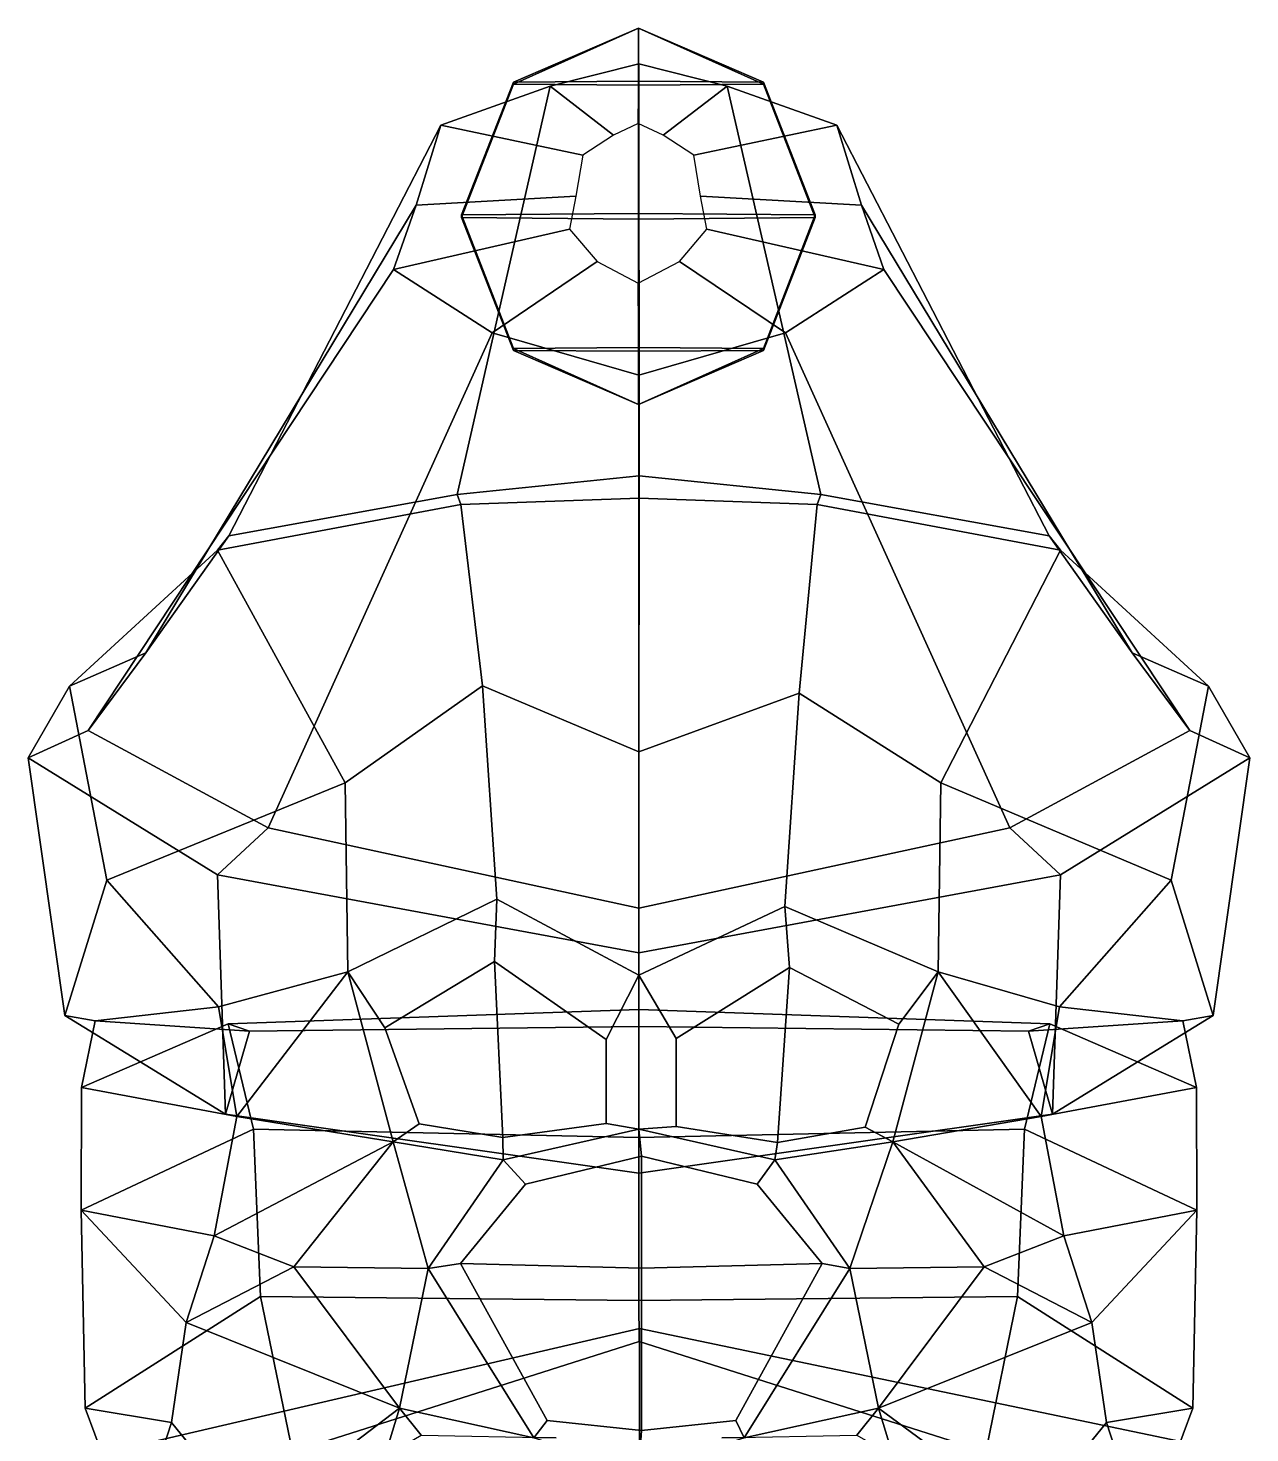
# Model space of a CAD drawing. Extents: x -184 to 163, y -157 to 300.
# Drawn here: x -67.8 to 65.3, y 147.5 to 300.4 of the extents above; entities that cross this region are included whole.
import ezdxf

# ---------------------------------------------------------------- set-up
doc = ezdxf.new("R2010")
doc.units = 0

msp = doc.modelspace()

# ---------------------------------------------------------------- linework, layer by layer
for points in [[(-1.320393, 294.591736, 50.430435), (-1.320389, 300.384338, 35.419628), (-14.929281, 294.487518, 42.966927)], [(-14.929281, 294.487518, 42.966927), (-1.320389, 300.384338, 35.419628), (-14.929278, 294.279083, 28.039917)], [(-1.320389, 300.384338, 35.419628), (-1.320386, 294.174866, 20.576353), (-14.929278, 294.279083, 28.039917)], [(-1.320393, 294.591736, 50.430435), (12.288532, 294.487518, 42.966934), (-1.320389, 300.384338, 35.419628)], [(-1.320389, 300.384338, 35.419628), (12.288535, 294.279083, 28.039923), (-1.320386, 294.174866, 20.576353)], [(12.288532, 294.487518, 42.966934), (12.288535, 294.279083, 28.039923), (-1.320389, 300.384338, 35.419628)], [(-1.250553, 251.63147, 163.34613), (-1.278548, 296.511383, 106.618156), (-10.905056, 294.044922, 104.424683), (-21.038816, 249.625366, 156.186813)], [(-1.330378, 289.981689, 44.760944), (-4.025801, 288.718231, 44.771778), (-10.905056, 294.044922, 104.424683), (-1.278548, 296.511383, 106.618156)], [(-1.330378, 289.981689, 44.760944), (-1.278548, 296.511383, 106.618156), (8.347959, 294.044891, 104.42469), (1.365044, 288.718231, 44.771782)], [(-1.250553, 251.63147, 163.34613), (18.537706, 249.625366, 156.186813), (8.347959, 294.044891, 104.42469), (-1.278548, 296.511383, 106.618156)], [(-45.89912, 245.108765, 144.02887), (-21.038816, 249.625366, 156.186813), (-10.905056, 294.044922, 104.424683), (-22.835415, 289.818604, 100.666161)], [(-4.025801, 288.718231, 44.771778), (-7.366302, 286.553314, 44.790348), (-22.835415, 289.818604, 100.666161), (-10.905056, 294.044922, 104.424683)], [(-1.320395, 280.190277, 56.815697), (-1.320393, 294.591736, 50.430435), (-14.929281, 294.487518, 42.966927), (-20.56629, 280.042908, 46.260723)], [(-20.56629, 280.042908, 46.260723), (-14.929281, 294.487518, 42.966927), (-14.929278, 294.279083, 28.039917), (-20.566286, 279.748138, 25.150661)], [(-14.929278, 294.279083, 28.039917), (-1.320386, 294.174866, 20.576353), (-1.320385, 279.600739, 14.595663), (-20.566286, 279.748138, 25.150661)], [(-1.320395, 280.190277, 56.815697), (17.925503, 280.042877, 46.260731), (12.288532, 294.487518, 42.966934), (-1.320393, 294.591736, 50.430435)], [(12.288535, 294.279083, 28.039923), (17.925507, 279.748108, 25.150669), (-1.320385, 279.600739, 14.595663), (-1.320386, 294.174866, 20.576353)], [(1.365044, 288.718231, 44.771782), (8.347959, 294.044891, 104.42469), (20.278316, 289.818604, 100.666168), (4.705544, 286.553314, 44.790352)], [(43.398022, 245.108765, 144.02887), (20.278316, 289.818604, 100.666168), (8.347959, 294.044891, 104.42469), (18.537706, 249.625366, 156.186813)], [(17.925503, 280.042877, 46.260731), (17.925507, 279.748108, 25.150669), (12.288535, 294.279083, 28.039923), (12.288532, 294.487518, 42.966934)], [(-54.939651, 232.364624, 118.813957), (-45.89912, 245.108765, 144.02887), (-22.835415, 289.818604, 100.666161), (-25.514042, 281.11377, 92.924873)], [(-7.366302, 286.553314, 44.790348), (-8.116318, 282.094299, 44.828625), (-25.514042, 281.11377, 92.924873), (-22.835415, 289.818604, 100.666161)], [(4.705544, 286.553314, 44.790352), (20.278316, 289.818604, 100.666168), (22.956942, 281.11377, 92.924873), (5.455558, 282.094299, 44.828629)], [(52.438553, 232.364624, 118.813965), (22.956942, 281.11377, 92.924873), (20.278316, 289.818604, 100.666168), (43.398022, 245.108765, 144.02887)], [(-8.116318, 282.094299, 44.828625), (-8.802978, 278.497467, 44.859497), (-27.9664, 274.092102, 86.680412), (-25.514042, 281.11377, 92.924873)], [(5.455558, 282.094299, 44.828629), (22.956942, 281.11377, 92.924873), (25.409304, 274.092102, 86.68042), (6.142219, 278.497467, 44.859501)], [(-61.209595, 223.930664, 97.194717), (-54.939651, 232.364624, 118.813957), (-25.514042, 281.11377, 92.924873), (-27.9664, 274.092102, 86.680412)], [(-1.320395, 280.190277, 56.815697), (-20.56629, 280.042908, 46.260723), (-14.929282, 265.511963, 43.371532), (-1.320393, 265.61615, 50.835041)], [(-20.56629, 280.042908, 46.260723), (-20.566286, 279.748138, 25.150661), (-14.929278, 265.303528, 28.444521), (-14.929282, 265.511963, 43.371532)], [(-1.320395, 280.190277, 56.815697), (-1.320393, 265.61615, 50.835041), (12.288529, 265.511932, 43.371536), (17.925503, 280.042877, 46.260731)], [(17.925503, 280.042877, 46.260731), (12.288529, 265.511932, 43.371536), (12.288533, 265.303497, 28.444527), (17.925507, 279.748108, 25.150669)], [(58.708488, 223.930664, 97.194717), (25.409304, 274.092102, 86.68042), (22.956942, 281.11377, 92.924873), (52.438553, 232.364624, 118.813965)], [(-8.802978, 278.497467, 44.859497), (-5.802033, 274.981476, 44.889702), (-17.248741, 267.228241, 80.576324), (-27.9664, 274.092102, 86.680412)], [(-14.929278, 265.303528, 28.444521), (-20.566286, 279.748138, 25.150661), (-1.320385, 279.600739, 14.595663), (-1.320386, 265.19928, 20.980957)], [(12.288533, 265.303497, 28.444527), (-1.320386, 265.19928, 20.980957), (-1.320385, 279.600739, 14.595663), (17.925507, 279.748108, 25.150669)], [(6.142219, 278.497467, 44.859501), (25.409304, 274.092102, 86.68042), (14.691634, 267.228241, 80.576324), (3.141271, 274.981476, 44.889706)], [(-41.621681, 213.309235, 78.373283), (-61.209595, 223.930664, 97.194717), (-27.9664, 274.092102, 86.680412), (-17.248741, 267.228241, 80.576324)], [(-5.802033, 274.981476, 44.889702), (-1.330382, 272.612793, 44.910023), (-1.278554, 262.604126, 76.464043), (-17.248741, 267.228241, 80.576324)], [(3.141271, 274.981476, 44.889706), (14.691634, 267.228241, 80.576324), (-1.278554, 262.604126, 76.464043), (-1.330382, 272.612793, 44.910023)], [(39.120567, 213.309235, 78.373283), (14.691634, 267.228241, 80.576324), (25.409304, 274.092102, 86.68042), (58.708488, 223.930664, 97.194717)], [(-1.250555, 204.563477, 60.933243), (-41.621681, 213.309235, 78.373283), (-17.248741, 267.228241, 80.576324), (-1.278554, 262.604126, 76.464043)], [(-1.250555, 204.563477, 60.933243), (-1.278554, 262.604126, 76.464043), (14.691634, 267.228241, 80.576324), (39.120567, 213.309235, 78.373283)], [(-1.320393, 265.61615, 50.835041), (-14.929282, 265.511963, 43.371532), (-1.320399, 259.406677, 35.991825)], [(-14.929282, 265.511963, 43.371532), (-14.929278, 265.303528, 28.444521), (-1.320399, 259.406677, 35.991825)], [(-1.320399, 259.406677, 35.991825), (-14.929278, 265.303528, 28.444521), (-1.320386, 265.19928, 20.980957)], [(-1.320393, 265.61615, 50.835041), (-1.320399, 259.406677, 35.991825), (12.288529, 265.511932, 43.371536)], [(12.288529, 265.511932, 43.371536), (-1.320399, 259.406677, 35.991825), (12.288533, 265.303497, 28.444527)], [(-1.320399, 259.406677, 35.991825), (-1.320386, 265.19928, 20.980957), (12.288533, 265.303497, 28.444527)], [(-1.250553, 249.195831, 167.602081), (-1.250553, 251.63147, 163.34613), (-21.038816, 249.625366, 156.186813), (-20.650152, 248.538452, 161.476151)], [(-1.250553, 249.195831, 167.602081), (18.149042, 248.538452, 161.476151), (18.537706, 249.625366, 156.186813), (-1.250553, 251.63147, 163.34613)], [(-20.650152, 248.538452, 161.476151), (-21.038816, 249.625366, 156.186813), (-45.89912, 245.108765, 144.02887), (-47.141472, 243.544617, 149.127716)], [(18.149042, 248.538452, 161.476151), (44.640373, 243.544586, 149.127716), (43.398022, 245.108765, 144.02887), (18.537706, 249.625366, 156.186813)], [(-18.293325, 228.768982, 170.39711), (-20.650152, 248.538452, 161.476151), (-47.141472, 243.544617, 149.127716), (-33.234062, 218.218689, 161.440826)], [(-1.250555, 221.614136, 176.398972), (-1.250553, 249.195831, 167.602081), (-20.650152, 248.538452, 161.476151), (-18.293325, 228.768982, 170.39711)], [(-1.250555, 221.614136, 176.398972), (16.195942, 228.001465, 170.647964), (18.149042, 248.538452, 161.476151), (-1.250553, 249.195831, 167.602081)], [(16.195942, 228.001465, 170.647964), (31.604994, 218.218689, 161.440826), (44.640373, 243.544586, 149.127716), (18.149042, 248.538452, 161.476151)], [(-47.141472, 243.544617, 149.127716), (-45.89912, 245.108765, 144.02887), (-54.939651, 232.364624, 118.813957), (-63.238335, 228.733459, 121.10659)], [(44.640373, 243.544586, 149.127716), (60.737225, 228.733429, 121.10659), (52.438553, 232.364624, 118.813965), (43.398022, 245.108765, 144.02887)], [(-33.234062, 218.218689, 161.440826), (-47.141472, 243.544617, 149.127716), (-63.238335, 228.733459, 121.10659), (-59.191269, 207.611115, 144.853317)], [(31.604994, 218.218689, 161.440826), (56.690166, 207.611115, 144.853317), (60.737225, 228.733429, 121.10659), (44.640373, 243.544586, 149.127716)], [(-63.238335, 228.733459, 121.10659), (-54.939651, 232.364624, 118.813957), (-61.209595, 223.930664, 97.194717), (-67.764023, 220.926758, 96.432106)], [(60.737225, 228.733429, 121.10659), (65.262917, 220.926758, 96.432106), (58.708488, 223.930664, 97.194717), (52.438553, 232.364624, 118.813965)], [(-59.191269, 207.611115, 144.853317), (-63.238335, 228.733459, 121.10659), (-67.764023, 220.926758, 96.432106), (-63.764683, 192.884827, 109.98175)], [(-18.293325, 228.768982, 170.39711), (-33.234062, 218.218689, 161.440826), (-32.941353, 197.648895, 161.883392), (-16.724636, 205.543457, 174.03653)], [(-1.250555, 221.614136, 176.398972), (-18.293325, 228.768982, 170.39711), (-16.724636, 205.543457, 174.03653), (-1.250555, 197.282227, 175.800644)], [(-1.250555, 221.614136, 176.398972), (-1.250555, 197.282227, 175.800644), (14.627247, 204.747925, 174.015823), (16.195942, 228.001465, 170.647964)], [(16.195942, 228.001465, 170.647964), (14.627247, 204.747925, 174.015823), (31.312279, 197.648895, 161.883392), (31.604994, 218.218689, 161.440826)], [(56.690166, 207.611115, 144.853317), (61.26358, 192.884827, 109.98175), (65.262917, 220.926758, 96.432106), (60.737225, 228.733429, 121.10659)], [(-67.764023, 220.926758, 96.432106), (-61.209595, 223.930664, 97.194717), (-41.621681, 213.309235, 78.373283), (-47.150398, 208.195618, 76.037682)], [(65.262917, 220.926758, 96.432106), (44.649288, 208.195618, 76.037682), (39.120567, 213.309235, 78.373283), (58.708488, 223.930664, 97.194717)], [(-63.764683, 192.884827, 109.98175), (-67.764023, 220.926758, 96.432106), (-47.150398, 208.195618, 76.037682), (-46.25507, 182.157166, 85.974564)], [(61.26358, 192.884827, 109.98175), (43.753963, 182.157166, 85.974564), (44.649288, 208.195618, 76.037682), (65.262917, 220.926758, 96.432106)], [(-47.02573, 193.852844, 145.292694), (-32.941353, 197.648895, 161.883392), (-33.234062, 218.218689, 161.440826), (-59.191269, 207.611115, 144.853317)], [(44.52462, 193.852844, 145.292694), (56.690166, 207.611115, 144.853317), (31.604994, 218.218689, 161.440826), (31.312279, 197.648895, 161.883392)], [(-47.150398, 208.195618, 76.037682), (-41.621681, 213.309235, 78.373283), (-1.250555, 204.563477, 60.933243), (-1.250555, 199.712524, 57.729824)], [(44.649288, 208.195618, 76.037682), (-1.250555, 199.712524, 57.729824), (-1.250555, 204.563477, 60.933243), (39.120567, 213.309235, 78.373283)], [(-46.25507, 182.157166, 85.974564), (-47.150398, 208.195618, 76.037682), (-1.250555, 199.712524, 57.729824), (-1.250556, 175.743652, 67.273582)], [(43.753963, 182.157166, 85.974564), (-1.250556, 175.743652, 67.273582), (-1.250555, 199.712524, 57.729824), (44.649288, 208.195618, 76.037682)], [(-59.191269, 207.611115, 144.853317), (-63.764683, 192.884827, 109.98175), (-60.459145, 192.3172, 108.784416), (-47.02573, 193.852844, 145.292694)], [(56.690166, 207.611115, 144.853317), (44.52462, 193.852844, 145.292694), (57.958042, 192.3172, 108.784416), (61.26358, 192.884827, 109.98175)], [(-16.983484, 198.783997, 172.313324), (-16.724636, 205.543457, 174.03653), (-32.941353, 197.648895, 161.883392), (-28.920616, 191.542938, 161.638687)], [(-16.983484, 198.783997, 172.313324), (-4.835609, 190.284241, 173.010849), (-1.250555, 197.282227, 175.800644), (-16.724636, 205.543457, 174.03653)], [(15.134119, 198.115112, 172.037201), (14.627247, 204.747925, 174.015823), (-1.250555, 197.282227, 175.800644), (2.787637, 190.382996, 173.203156)], [(15.134119, 198.115112, 172.037201), (27.053463, 191.936401, 159.163422), (31.312279, 197.648895, 161.883392), (14.627247, 204.747925, 174.015823)], [(-45.052979, 181.897827, 144.478531), (-32.941353, 197.648895, 161.883392), (-47.02573, 193.852844, 145.292694)], [(-28.011086, 179.157593, 164.19017), (-32.941353, 197.648895, 161.883392), (-45.052979, 181.897827, 144.478531)], [(-25.173615, 181.097076, 163.396851), (-28.920616, 191.542938, 161.638687), (-32.941353, 197.648895, 161.883392), (-28.011086, 179.157593, 164.19017)], [(-16.084127, 179.609375, 168.355774), (-16.983484, 198.783997, 172.313324), (-28.920616, 191.542938, 161.638687), (-25.173615, 181.097076, 163.396851)], [(-4.835609, 190.284241, 173.010849), (-16.983484, 198.783997, 172.313324), (-16.084127, 179.609375, 168.355774), (-4.835609, 181.129395, 172.849472)], [(-4.835609, 181.129395, 172.849472), (-1.250555, 180.53183, 176.00737), (-1.250555, 197.282227, 175.800644), (-4.835609, 190.284241, 173.010849)], [(2.787638, 180.821411, 173.196121), (2.787637, 190.382996, 173.203156), (-1.250555, 197.282227, 175.800644), (-1.250555, 180.53183, 176.00737)], [(2.787637, 190.382996, 173.203156), (2.787638, 180.821411, 173.196121), (13.817105, 179.069824, 167.66217), (15.134119, 198.115112, 172.037201)], [(13.817105, 179.069824, 167.66217), (23.379429, 180.749725, 161.52272), (27.053463, 191.936401, 159.163422), (15.134119, 198.115112, 172.037201)], [(23.379429, 180.749725, 161.52272), (26.382013, 179.157593, 164.19017), (31.312279, 197.648895, 161.883392), (27.053463, 191.936401, 159.163422)], [(26.382013, 179.157593, 164.19017), (42.551865, 181.897827, 144.478531), (31.312279, 197.648895, 161.883392)], [(42.551865, 181.897827, 144.478531), (44.52462, 193.852844, 145.292694), (31.312279, 197.648895, 161.883392)], [(-63.764683, 192.884827, 109.98175), (-46.25507, 182.157166, 85.974564), (-43.668941, 191.183472, 82.760498), (-60.459145, 192.3172, 108.784416)], [(-47.02573, 193.852844, 145.292694), (-60.459145, 192.3172, 108.784416), (-61.963554, 185.058319, 108.413704), (-45.052979, 181.897827, 144.478531)], [(-45.981304, 191.984436, 79.207718), (-43.668941, 191.183472, 82.760498), (-1.250555, 191.695709, 65.844055), (-1.250555, 193.565216, 64.212982)], [(-43.236526, 180.520813, 76.449379), (-45.981304, 191.984436, 79.207718), (-1.250555, 193.565216, 64.212982), (-1.250555, 179.612671, 64.140762)], [(43.48019, 191.984436, 79.207718), (-1.250555, 193.565216, 64.212982), (-1.250555, 191.695709, 65.844055), (41.167835, 191.183472, 82.760498)], [(40.735416, 180.520813, 76.449379), (-1.250555, 179.612671, 64.140762), (-1.250555, 193.565216, 64.212982), (43.48019, 191.984436, 79.207718)], [(61.26358, 192.884827, 109.98175), (57.958042, 192.3172, 108.784416), (41.167835, 191.183472, 82.760498), (43.753963, 182.157166, 85.974564)], [(44.52462, 193.852844, 145.292694), (42.551865, 181.897827, 144.478531), (59.462444, 185.058319, 108.413704), (57.958042, 192.3172, 108.784416)], [(-61.985336, 171.704956, 109.131653), (-61.963554, 185.058319, 108.413704), (-45.981304, 191.984436, 79.207718), (-43.236526, 180.520813, 76.449379)], [(-61.963554, 185.058319, 108.413704), (-60.459145, 192.3172, 108.784416), (-43.668941, 191.183472, 82.760498), (-45.981304, 191.984436, 79.207718)], [(-46.25507, 182.157166, 85.974564), (-1.250556, 175.743652, 67.273582), (-1.250555, 191.695709, 65.844055), (-43.668941, 191.183472, 82.760498)], [(43.753963, 182.157166, 85.974564), (41.167835, 191.183472, 82.760498), (-1.250555, 191.695709, 65.844055), (-1.250556, 175.743652, 67.273582)], [(59.48423, 171.704956, 109.131653), (40.735416, 180.520813, 76.449379), (43.48019, 191.984436, 79.207718), (59.462444, 185.058319, 108.413704)], [(59.462444, 185.058319, 108.413704), (43.48019, 191.984436, 79.207718), (41.167835, 191.183472, 82.760498), (57.958042, 192.3172, 108.784416)], [(-45.052979, 181.897827, 144.478531), (-61.963554, 185.058319, 108.413704), (-61.985336, 171.704956, 109.131653), (-47.494747, 168.894348, 142.890839)], [(42.551865, 181.897827, 144.478531), (44.993641, 168.894348, 142.890839), (59.48423, 171.704956, 109.131653), (59.462444, 185.058319, 108.413704)], [(-61.548981, 150.131317, 108.120865), (-61.985336, 171.704956, 109.131653), (-43.236526, 180.520813, 76.449379), (-42.44381, 162.322327, 77.368782)], [(-47.494747, 168.894348, 142.890839), (-28.011086, 179.157593, 164.19017), (-45.052979, 181.897827, 144.478531)], [(-42.44381, 162.322327, 77.368782), (-43.236526, 180.520813, 76.449379), (-1.250555, 179.612671, 64.140762), (-1.250554, 161.871216, 66.640167)], [(-16.084127, 179.609375, 168.355774), (-25.173615, 181.097076, 163.396851), (-28.011086, 179.157593, 164.19017), (-16.051235, 177.19458, 170.298355)], [(-16.084127, 179.609375, 168.355774), (-16.051235, 177.19458, 170.298355), (-1.250555, 180.53183, 176.00737), (-4.835609, 181.129395, 172.849472)], [(-0.992172, 177.574585, 190.160141), (-1.250555, 180.53183, 176.00737), (-16.051235, 177.19458, 170.298355), (-13.615047, 174.546936, 186.28801)], [(13.817105, 179.069824, 167.66217), (2.787638, 180.821411, 173.196121), (-1.250555, 180.53183, 176.00737), (13.550124, 177.19458, 170.298355)], [(-0.992172, 177.574585, 190.160141), (11.6307, 174.546936, 186.28801), (13.550124, 177.19458, 170.298355), (-1.250555, 180.53183, 176.00737)], [(39.942699, 162.322327, 77.368782), (-1.250554, 161.871216, 66.640167), (-1.250555, 179.612671, 64.140762), (40.735416, 180.520813, 76.449379)], [(13.817105, 179.069824, 167.66217), (13.550124, 177.19458, 170.298355), (26.382013, 179.157593, 164.19017), (23.379429, 180.749725, 161.52272)], [(44.993641, 168.894348, 142.890839), (42.551865, 181.897827, 144.478531), (26.382013, 179.157593, 164.19017)], [(59.047878, 150.131317, 108.120865), (39.942699, 162.322327, 77.368782), (40.735416, 180.520813, 76.449379), (59.48423, 171.704956, 109.131653)], [(-38.840771, 165.534424, 165.882004), (-28.011086, 179.157593, 164.19017), (-47.494747, 168.894348, 142.890839)], [(-38.840771, 165.534424, 165.882004), (-24.209009, 165.353851, 168.914932), (-28.011086, 179.157593, 164.19017)], [(-24.209009, 165.353851, 168.914932), (-16.051235, 177.19458, 170.298355), (-28.011086, 179.157593, 164.19017)], [(21.707903, 165.353851, 168.914932), (26.382013, 179.157593, 164.19017), (13.550124, 177.19458, 170.298355)], [(36.339661, 165.534424, 165.882004), (26.382013, 179.157593, 164.19017), (21.707903, 165.353851, 168.914932)], [(36.339661, 165.534424, 165.882004), (44.993641, 168.894348, 142.890839), (26.382013, 179.157593, 164.19017)], [(-0.992172, 165.375824, 192.968506), (-0.992172, 177.574585, 190.160141), (-13.615047, 174.546936, 186.28801), (-20.691374, 165.902954, 186.538315)], [(-0.992172, 165.375824, 192.968506), (18.707029, 165.902954, 186.538315), (11.6307, 174.546936, 186.28801), (-0.992172, 177.574585, 190.160141)], [(-20.691374, 165.902954, 186.538315), (-13.615047, 174.546936, 186.28801), (-16.051235, 177.19458, 170.298355), (-24.209009, 165.353851, 168.914932)], [(18.707029, 165.902954, 186.538315), (21.707903, 165.353851, 168.914932), (13.550124, 177.19458, 170.298355), (11.6307, 174.546936, 186.28801)], [(-47.494747, 168.894348, 142.890839), (-61.985336, 171.704956, 109.131653), (-50.560822, 159.489594, 141.292389)], [(-52.166565, 148.606079, 140.270615), (-50.560822, 159.489594, 141.292389), (-61.985336, 171.704956, 109.131653), (-61.548981, 150.131317, 108.120865)], [(44.993641, 168.894348, 142.890839), (48.059715, 159.489594, 141.292389), (59.48423, 171.704956, 109.131653)], [(49.665459, 148.606079, 140.270615), (59.047878, 150.131317, 108.120865), (59.48423, 171.704956, 109.131653), (48.059715, 159.489594, 141.292389)], [(-50.560822, 159.489594, 141.292389), (-38.840771, 165.534424, 165.882004), (-47.494747, 168.894348, 142.890839)], [(48.059715, 159.489594, 141.292389), (44.993641, 168.894348, 142.890839), (36.339661, 165.534424, 165.882004)], [(-27.344149, 150.15863, 161.048126), (-38.840771, 165.534424, 165.882004), (-50.560822, 159.489594, 141.292389)], [(-27.344149, 150.15863, 161.048126), (-24.209009, 165.353851, 168.914932), (-38.840771, 165.534424, 165.882004)], [(-12.717014, 146.906311, 166.628067), (-24.209009, 165.353851, 168.914932), (-27.344149, 150.15863, 161.048126)], [(-11.267047, 148.792786, 179.784256), (-20.691374, 165.902954, 186.538315), (-24.209009, 165.353851, 168.914932), (-12.717014, 146.906311, 166.628067)], [(-0.992172, 147.700531, 184.925476), (-0.992172, 165.375824, 192.968506), (-20.691374, 165.902954, 186.538315), (-11.267047, 148.792786, 179.784256)], [(-0.992172, 147.700531, 184.925476), (9.282702, 148.792786, 179.784256), (18.707029, 165.902954, 186.538315), (-0.992172, 165.375824, 192.968506)], [(9.282702, 148.792786, 179.784256), (10.215907, 146.906311, 166.628067), (21.707903, 165.353851, 168.914932), (18.707029, 165.902954, 186.538315)], [(10.215907, 146.906311, 166.628067), (24.843042, 150.15863, 161.048126), (21.707903, 165.353851, 168.914932)], [(24.843042, 150.15863, 161.048126), (36.339661, 165.534424, 165.882004), (21.707903, 165.353851, 168.914932)], [(24.843042, 150.15863, 161.048126), (48.059715, 159.489594, 141.292389), (36.339661, 165.534424, 165.882004)], [(-55.22044, 133.169067, 110.382294), (-61.548981, 150.131317, 108.120865), (-42.44381, 162.322327, 77.368782), (-38.964668, 145.40271, 59.793129)], [(-38.964668, 145.40271, 59.793129), (-42.44381, 162.322327, 77.368782), (-1.250554, 161.871216, 66.640167), (-1.228616, 157.418823, 31.607481)], [(36.519398, 145.40271, 59.793129), (-1.228616, 157.418823, 31.607481), (-1.250554, 161.871216, 66.640167), (39.942699, 162.322327, 77.368782)], [(52.71933, 133.169067, 110.382294), (36.519398, 145.40271, 59.793129), (39.942699, 162.322327, 77.368782), (59.047878, 150.131317, 108.120865)], [(-52.166565, 148.606079, 140.270615), (-34.45216, 126.778198, 164.81459), (-27.344149, 150.15863, 161.048126), (-50.560822, 159.489594, 141.292389)], [(49.665459, 148.606079, 140.270615), (48.059715, 159.489594, 141.292389), (24.843042, 150.15863, 161.048126), (31.95105, 126.778198, 164.81459)], [(-1.204486, 158.834381, 15.443084), (-1.207897, 140.388245, -37.6987), (-56.103218, 135.016479, -26.143007), (-64.363396, 144.12262, 10.690969)], [(-1.204486, 158.834381, 15.443084), (-64.363396, 144.12262, 10.690969), (-38.964668, 145.40271, 59.793129), (-1.228616, 157.418823, 31.607481)], [(-1.228616, 157.418823, 31.607481), (36.519398, 145.40271, 59.793129), (63.297588, 145.3479, 10.413271), (-1.204486, 158.834381, 15.443084)], [(-1.204486, 158.834381, 15.443084), (63.297588, 145.3479, 10.413271), (53.713791, 135.016479, -26.143009), (-1.207897, 140.388245, -37.6987)], [(-55.22044, 133.169067, 110.382294), (-55.88979, 137.068115, 142.186356), (-52.166565, 148.606079, 140.270615), (-61.548981, 150.131317, 108.120865)], [(-24.977959, 147.210266, 174.807907), (-27.344149, 150.15863, 161.048126), (-52.850117, 130.745239, 156.778763)], [(-52.850117, 130.745239, 156.778763), (-27.344149, 150.15863, 161.048126), (-34.45216, 126.778198, 164.81459)], [(-24.977959, 147.210266, 174.807907), (-10.280588, 146.936768, 174.895538), (-12.717014, 146.906311, 166.628067), (-27.344149, 150.15863, 161.048126)], [(22.476852, 147.210266, 174.807907), (24.843042, 150.15863, 161.048126), (10.215907, 146.906311, 166.628067), (7.779481, 146.936768, 174.895538)], [(22.476852, 147.210266, 174.807907), (51.156452, 130.745239, 156.778763), (24.843042, 150.15863, 161.048126)], [(51.156452, 130.745239, 156.778763), (31.95105, 126.778198, 164.81459), (24.843042, 150.15863, 161.048126)], [(52.71933, 133.169067, 110.382294), (59.047878, 150.131317, 108.120865), (49.665459, 148.606079, 140.270615), (53.388687, 137.068115, 142.186356)], [(-52.166565, 148.606079, 140.270615), (-55.88979, 137.068115, 142.186356), (-33.76899, 124.564728, 155.504288), (-34.45216, 126.778198, 164.81459)], [(-0.992172, 147.700531, 184.925476), (-11.267047, 148.792786, 179.784256), (-12.717014, 146.906311, 166.628067), (-1.250554, 143.486237, 172.205948)], [(-0.992172, 147.700531, 184.925476), (-1.250554, 143.486237, 172.205948), (10.215907, 146.906311, 166.628067), (9.282702, 148.792786, 179.784256)], [(49.665459, 148.606079, 140.270615), (31.95105, 126.778198, 164.81459), (31.267879, 124.564728, 155.504288), (53.388687, 137.068115, 142.186356)]]:
    msp.add_3dface(points)

doc.saveas('drawing.dxf')
